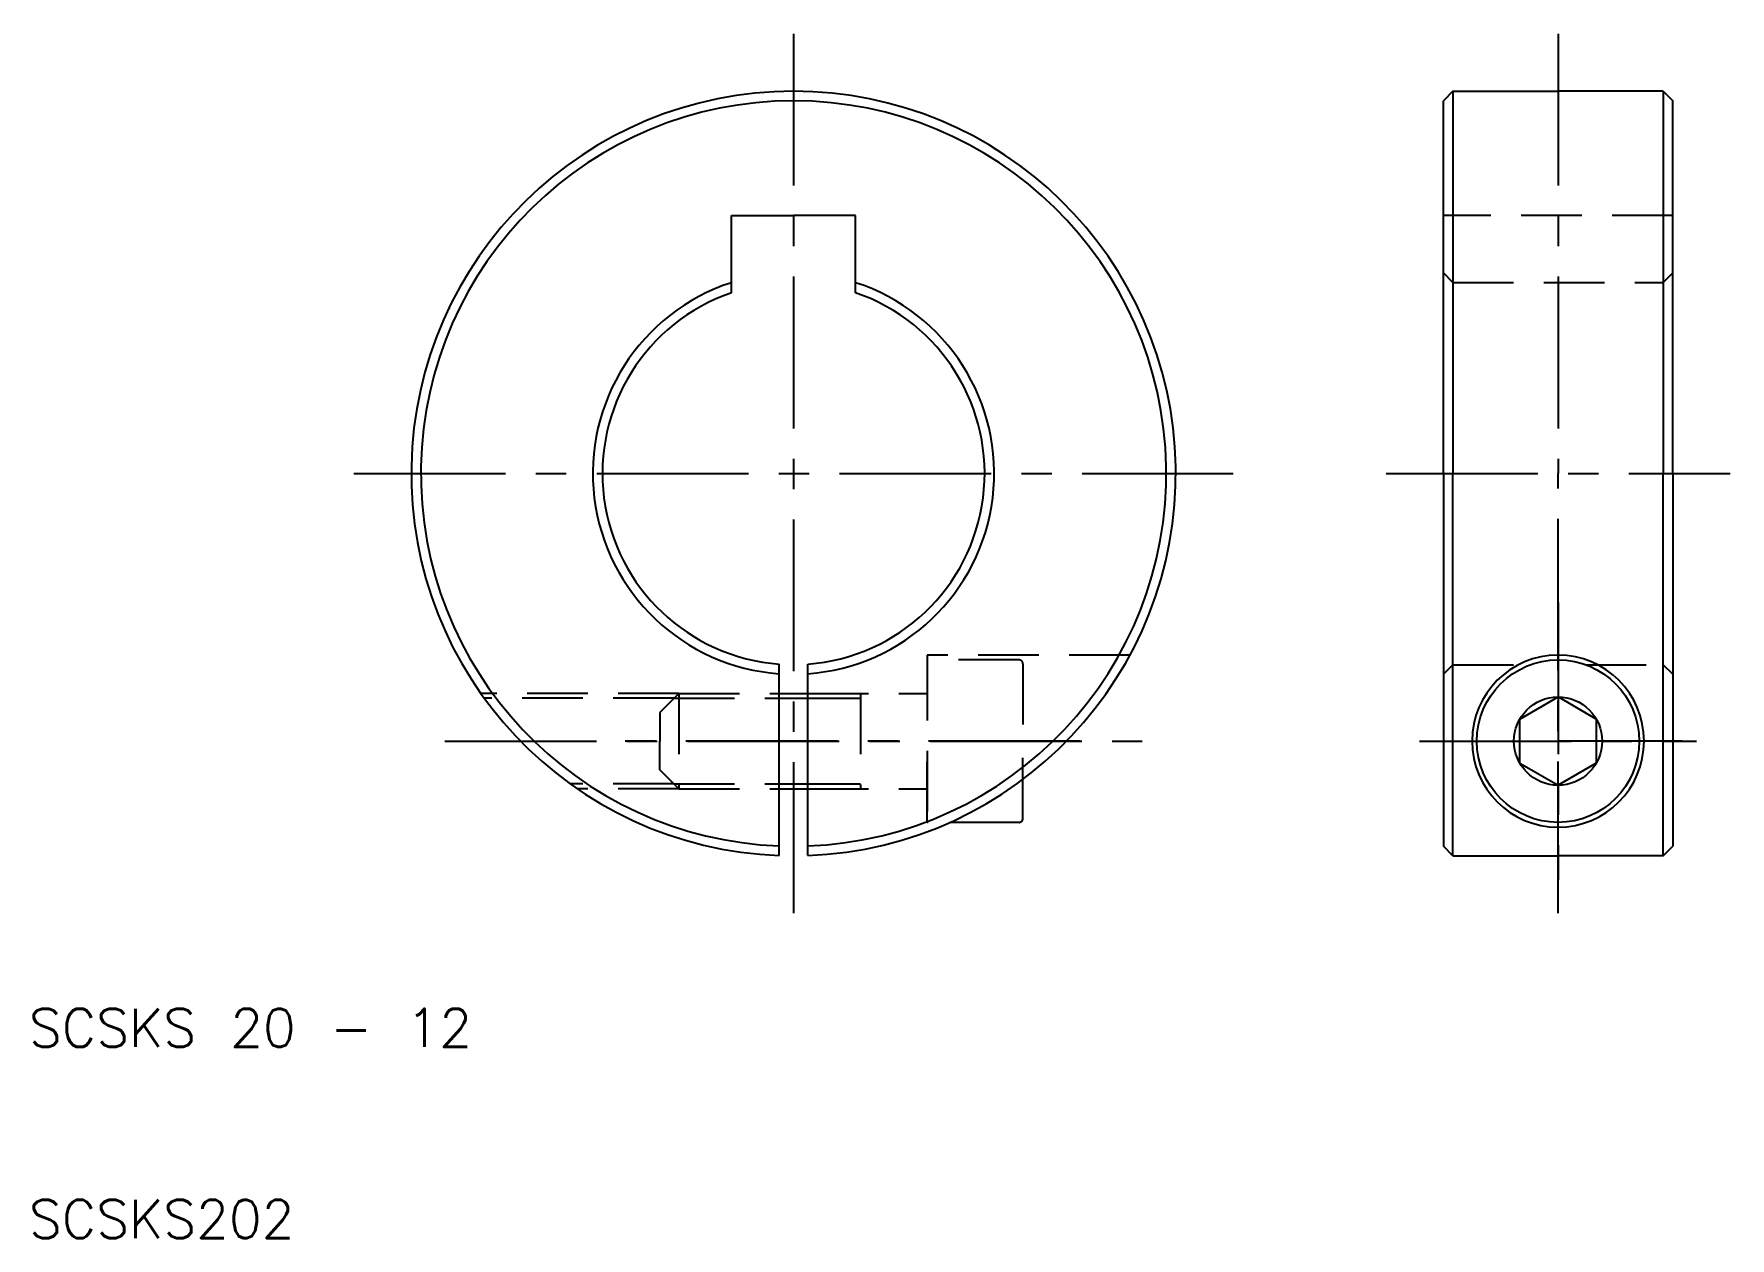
# Model space of a CAD drawing. Extents: x 10.3 to 99, y 10 to 73.
import ezdxf

# ---------------------------------------------------------------- set-up
doc = ezdxf.new("R2010")
doc.units = 0
doc.header["$LTSCALE"] = 0.25
doc.linetypes.add('CENTER', pattern=[50.8, 31.75, -6.35, 6.35, -6.35])
doc.linetypes.add('DASHED', pattern=[19.05, 12.7, -6.35])
doc.layers.get('0').update_dxf_attribs({"linetype": 'CONTINUOUS'})
doc.layers.add('CENTER', color=1, linetype='CENTER')
doc.styles.get("Standard").update_dxf_attribs({"font": 'txt.shx', "bigfont": 'extfont.shx'})

msp = doc.modelspace()

# ---------------------------------------------------------------- linework, layer by layer
for p, q in [((84.5, 70), (84, 69.5)), ((84, 50), (84, 69.5)), ((84.5, 70), (84.5, 50)), ((84.5, 70), (90, 70)), ((95.5, 70), (90, 70)), ((95.5, 70), (95.5, 50)), ((95.5, 70), (96, 69.5)), ((96, 50), (96, 69.5)), ((46.75, 59.457), (46.75, 63.5)), ((46.75, 63.5), (50, 63.5)), ((53.25, 63.5), (50, 63.5)), ((53.25, 59.457), (53.25, 63.5)), ((84, 50), (84, 30.5)), ((84.5, 30), (84.5, 50)), ((95.5, 30), (95.5, 50)), ((96, 50), (96, 30.5)), ((49.25, 30.014), (49.25, 40.028)), ((50.75, 30.014), (50.75, 40.028)), ((49.25, 38.5), (50.75, 38.5)), ((88, 37.155), (90, 38.309)), ((92, 37.155), (90, 38.309)), ((88, 34.845), (88, 37.155)), ((92, 37.155), (92, 34.845)), ((88, 34.845), (90, 33.691)), ((92, 34.845), (90, 33.691)), ((62, 31.95), (62, 34)), ((49.25, 33.5), (50.75, 33.5)), ((61.8, 31.75), (58.182, 31.75)), ((84.5, 30), (84, 30.5)), ((95.5, 30), (96, 30.5)), ((84.5, 30), (90, 30)), ((95.5, 30), (90, 30))]:
    msp.add_line(p, q)
at = {"color": 3, "linetype": 'DASHED'}
for p, q in [((96, 63.5), (84, 63.5)), ((84.5, 60), (84, 60.5)), ((95.5, 60), (96, 60.5)), ((84.5, 60), (95.5, 60)), ((67.6, 40.5), (57, 40.5)), ((57, 40.5), (57, 40.25)), ((57, 40.25), (57, 31.265)), ((61.8, 40.25), (57, 40.25)), ((62, 40.05), (62, 36)), ((84.5, 40), (84, 39.5)), ((84.5, 40), (88.564, 40)), ((91.436, 40), (95.5, 40)), ((95.5, 40), (96, 39.5)), ((44, 38.5), (33.637, 38.5)), ((43.74, 38.24), (33.823, 38.24)), ((44, 38.5), (43, 37.5)), ((43.74, 38.24), (49.25, 38.24)), ((44, 38.5), (49.25, 38.5)), ((44, 38.5), (44, 33.5)), ((50.75, 38.5), (57, 38.5)), ((50.75, 38.24), (53.5, 38.24)), ((53.5, 38.5), (53.5, 33.5)), ((43, 37.5), (43, 36)), ((43, 34.5), (43, 36)), ((57, 31.75), (57, 36)), ((62, 31.95), (62, 36)), ((43.74, 33.76), (38.327, 33.76)), ((44, 33.5), (43, 34.5)), ((43.74, 33.76), (49.25, 33.76)), ((50.75, 33.76), (53.5, 33.76)), ((44, 33.5), (38.697, 33.5)), ((44, 33.5), (49.25, 33.5)), ((50.75, 33.5), (57, 33.5)), ((61.8, 31.75), (57, 31.75))]:
    msp.add_line(p, q, dxfattribs=at)
at = {"color": 3}
for p, q in [((49.25, 38.24), (50.75, 38.24)), ((49.25, 33.76), (50.75, 33.76))]:
    msp.add_line(p, q, dxfattribs=at)
for radius in [4.25, 2.309]:
    msp.add_circle((90, 36), radius)
for centre, radius, start, end in [((50, 50), 20, 272.1491, 267.8509), ((50, 50), 19.5, 272.20423, 267.79577), ((50, 50), 10.5, 108.03054, 265.90396), ((50, 50), 10.5, 274.09604, 71.96946), ((50, 50), 10, 108.96557, 265.69878), ((50, 50), 10, 274.30122, 71.03443), ((90, 36), 4.5, 0, 180), ((90, 36), 4.5, 180, 0), ((61.8, 31.95), 0.2, 270, 0)]:
    msp.add_arc(centre, radius, start, end)
at = {"color": 3, "linetype": 'DASHED'}
for centre, start, end in [((61.8, 40.05), 0, 90), ((61.8, 31.95), 270, 0)]:
    msp.add_arc(centre, 0.2, start, end, dxfattribs=at)
at = {"layer": 'CENTER', "color": 1, "linetype": 'CENTER'}
for p, q in [((50, 73), (50, 27)), ((90, 73), (90, 50)), ((27, 50), (73, 50)), ((81, 50), (99, 50)), ((90, 27), (90, 50)), ((90, 43.25), (90, 28.75)), ((31.752, 36), (68.248, 36)), ((65, 36), (40, 36)), ((65, 36), (54, 36)), ((82.75, 36), (97.25, 36)), ((83.5, 36), (90, 36)), ((96.5, 36), (90, 36))]:
    msp.add_line(p, q, dxfattribs=at)

# ---------------------------------------------------------------- texts
for s, p in [('SCSKS 20 - 12', (10, 20)), ('SCSKS202', (10, 10))]:
    msp.add_text(s, height=2).set_placement(p)

doc.saveas('drawing.dxf')
